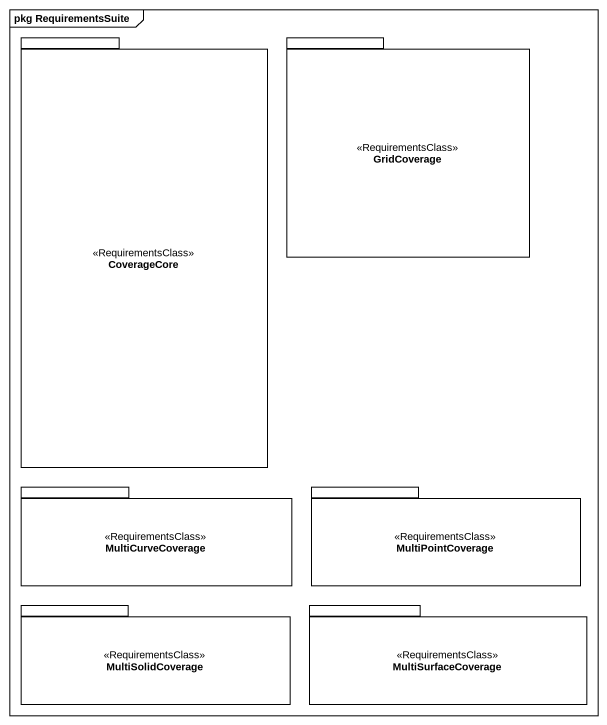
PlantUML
@startuml
mainframe pkg RequirementsSuite
package CoverageCore <<RequirementsClass>> {
}
package GridCoverage <<RequirementsClass>> {
}
package MultiCurveCoverage <<RequirementsClass>> {
}
package MultiPointCoverage <<RequirementsClass>> {
}
package MultiSolidCoverage <<RequirementsClass>> {
}
package MultiSurfaceCoverage <<RequirementsClass>> {
}
@enduml
